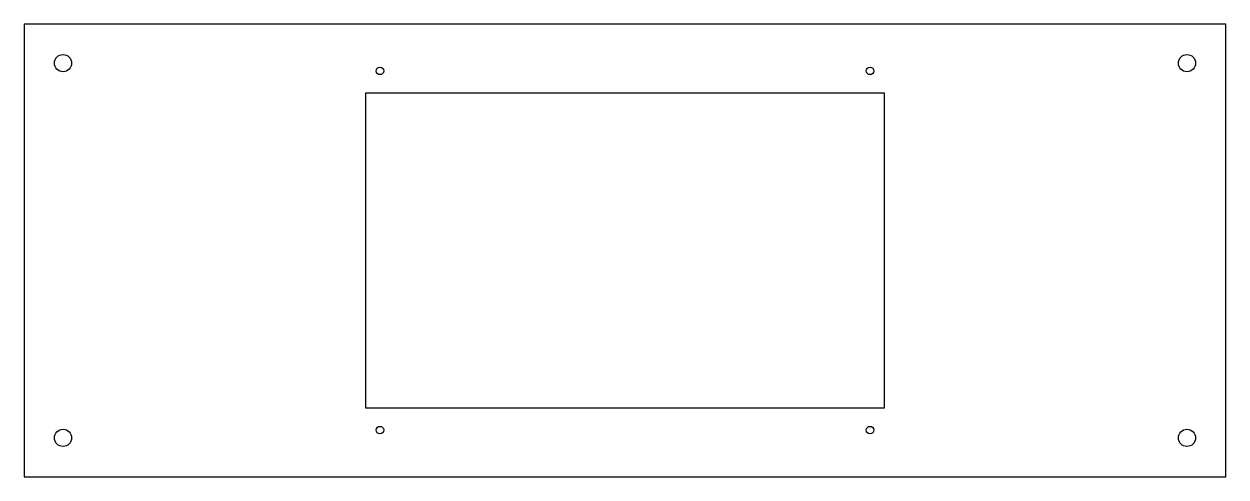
# Model space of a CAD drawing. Header units: millimetres. Extents: x -192 to 192, y -73 to 72.
import ezdxf

# ---------------------------------------------------------------- set-up
doc = ezdxf.new("R2010")
doc.units = ezdxf.units.MM

msp = doc.modelspace()

# ---------------------------------------------------------------- linework, layer by layer
for points in [[(-192.5, -72.5), (192.5, -72.5), (192.5, 72.5), (-192.5, 72.5)], [(-83, -50.5), (-83, 50.5), (83, 50.5), (83, -50.5)]]:
    msp.add_lwpolyline(points, close=True)
for centre, radius in [((-180, 60), 2.75), ((180, 60), 2.75), ((-78.5, 57.5), 1.2), ((78.5, 57.5), 1.2), ((-180, -60), 2.75), ((-78.5, -57.5), 1.2), ((78.5, -57.5), 1.2), ((180, -60), 2.75)]:
    msp.add_circle(centre, radius)

doc.saveas('drawing.dxf')
